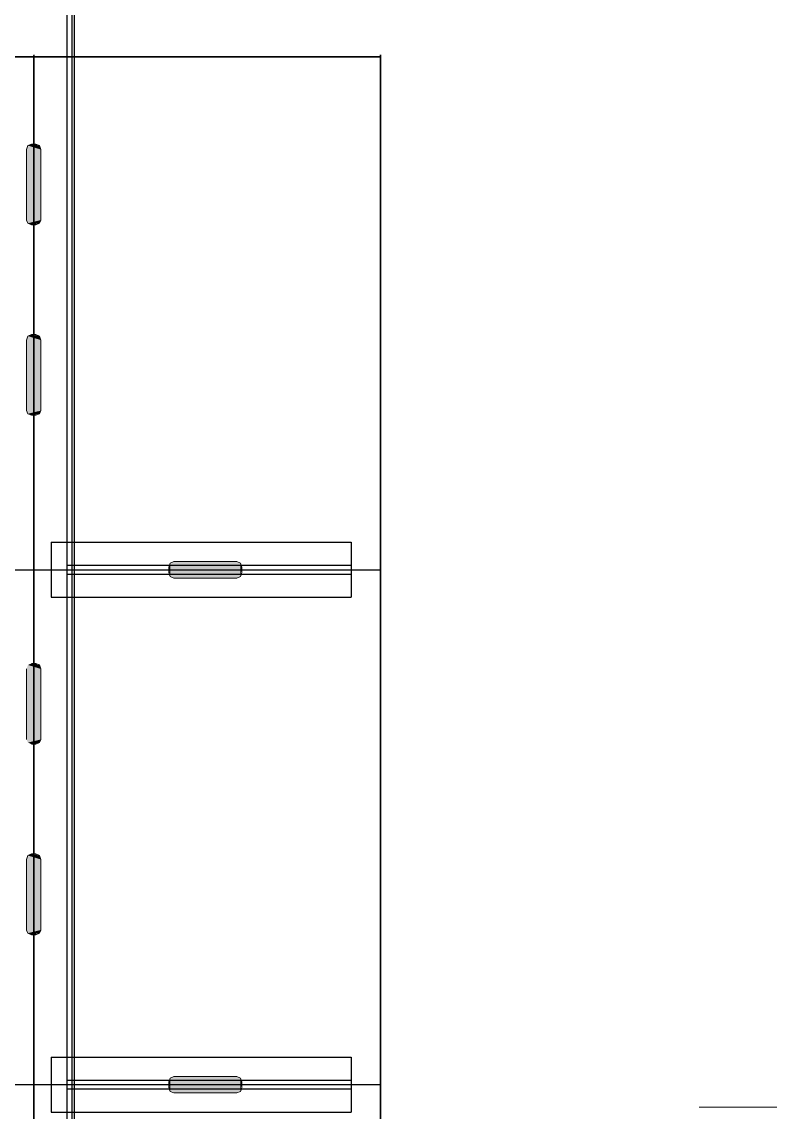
# Model space of a CAD drawing. Header units: inches. Extents: x 11 to 128, y 20 to 108.
# Drawn here: x 20.627 to 21.39, y 82.198 to 83.311 of the extents above; entities that cross this region are included whole.
import ezdxf

# ---------------------------------------------------------------- set-up
doc = ezdxf.new("R2010")
doc.units = ezdxf.units.IN
doc.header["$MEASUREMENT"] = 0
doc.layers.add('1', color=255, linetype='Continuous')
doc.layers.add('PDF10_Geometry', color=7, linetype='Continuous')
doc.layers.add('PDF2_Geometry', color=7, linetype='Continuous', true_color=0x231f20)
doc.layers.add('PDF2_Solid Fills', color=7, linetype='Continuous', true_color=0xffffff)

# ---------------------------------------------------------------- blocks, each defined once
blk = doc.blocks.new('hhh')
at = {"layer": 'PDF10_Geometry', "lineweight": 9}
blk.add_lwpolyline([(217.30462, -17.13441), (216.88282, -17.13441)], dxfattribs=at)

msp = doc.modelspace()

# ---------------------------------------------------------------- linework, layer by layer
at = {"linetype": 'ByBlock'}
for p, q in [((20.6385, 83.2764), (20.6385, 81.0422)), ((20.6385, 83.2764), (20.6385, 81.0422)), ((20.6388, 83.2773), (20.6388, 81.043)), ((20.6388, 83.2773), (20.6388, 81.043)), ((20.6567, 82.7801), (20.9629, 82.7801)), ((20.6567, 82.7801), (20.6567, 82.7238)), ((20.6567, 82.7801), (20.9629, 82.7801)), ((20.6567, 82.7801), (20.6567, 82.7238)), ((20.9629, 82.7801), (20.9629, 82.7238)), ((20.9629, 82.7801), (20.9629, 82.7238)), ((20.6736, 82.7564), (20.9629, 82.7564)), ((20.6736, 82.7564), (20.9629, 82.7564)), ((19.7169, 82.7519), (20.9927, 82.7519)), ((19.7169, 82.7519), (20.9927, 82.7519)), ((20.6736, 82.7474), (20.9629, 82.7474)), ((20.6736, 82.7474), (20.9629, 82.7474)), ((20.6567, 82.7238), (20.9629, 82.7238)), ((20.6567, 82.7238), (20.9629, 82.7238)), ((20.6567, 82.2547), (20.9629, 82.2547)), ((20.6567, 82.2547), (20.6567, 82.1984)), ((20.6567, 82.2547), (20.9629, 82.2547)), ((20.6567, 82.2547), (20.6567, 82.1984)), ((20.9629, 82.2547), (20.9629, 82.1984)), ((20.9629, 82.2547), (20.9629, 82.1984)), ((19.7169, 82.2266), (20.9927, 82.2266)), ((19.7169, 82.2266), (20.9927, 82.2266)), ((20.6736, 82.2311), (20.9629, 82.2311)), ((20.6736, 82.2311), (20.9629, 82.2311)), ((20.6736, 82.2221), (20.9629, 82.2221)), ((20.6736, 82.2221), (20.9629, 82.2221)), ((20.6567, 82.1984), (20.9629, 82.1984)), ((20.6567, 82.1984), (20.9629, 82.1984))]:
    msp.add_line(p, q, dxfattribs=at)
msp.add_open_spline([(18.8053, 84.6769), (20.0288, 84.1572), (22, 83.2806), (26.1359, 81.6811), (29.8667, 80.9072), (34.9249, 80.9072), (38.6448, 80.9225), (41.1241, 80.9071)], degree=3, knots=[0, 0, 0, 0, 3.550687, 7.088547, 10.454406, 13.763203, 20.376363, 20.376363, 20.376363, 20.376363])
msp.add_open_spline([(18.8053, 84.6769), (20.0288, 84.1572), (22, 83.2806), (26.1359, 81.6811), (29.8667, 80.9072), (34.9249, 80.9072), (38.6448, 80.9225), (41.1241, 80.9071)], degree=3, knots=[0, 0, 0, 0, 3.550687, 7.088547, 10.454406, 13.763203, 20.376363, 20.376363, 20.376363, 20.376363])
at = {"layer": '1', "linetype": 'ByBlock'}
for p, q in [((20.673, 81.1428), (20.673, 85.2663)), ((20.6805, 81.1119), (20.6805, 85.2355)), ((20.673, 81.1427), (20.673, 85.037)), ((20.6781, 81.1198), (20.6782, 85.0141)), ((20.673, 81.1428), (20.673, 84.5574)), ((20.6781, 81.1199), (20.6781, 84.5345))]:
    msp.add_line(p, q, dxfattribs=at)
at = {"layer": '1', "linetype": 'ByBlock', "lineweight": 35}
for p, q in [((19.7456, 83.2751), (20.9932, 83.2751)), ((20.9927, 81.1736), (20.9927, 83.2773)), ((20.9927, 81.1736), (20.9927, 83.2773))]:
    msp.add_line(p, q, dxfattribs=at)
at = {"layer": 'PDF2_Geometry', "linetype": 'ByBlock', "lineweight": 18}
for p, q in [((20.6315, 83.1806), (20.633, 83.1846)), ((20.6315, 83.1806), (20.633, 83.1846)), ((20.6315, 83.1086), (20.6315, 83.1806)), ((20.6315, 83.1086), (20.6315, 83.1806)), ((20.633, 83.1846), (20.6366, 83.1862)), ((20.633, 83.1846), (20.6366, 83.1862)), ((20.6366, 83.1862), (20.6409, 83.1862)), ((20.6366, 83.1862), (20.6409, 83.1862)), ((20.6409, 83.1862), (20.6446, 83.1846)), ((20.6409, 83.1862), (20.6446, 83.1846)), ((20.6446, 83.1846), (20.646, 83.1806)), ((20.6446, 83.1846), (20.646, 83.1806)), ((20.646, 83.1806), (20.646, 83.1086)), ((20.646, 83.1806), (20.646, 83.1086)), ((20.6315, 83.1086), (20.633, 83.1054)), ((20.633, 83.1054), (20.6315, 83.1086)), ((20.6315, 83.1086), (20.633, 83.1054)), ((20.633, 83.1054), (20.6315, 83.1086)), ((20.633, 83.1054), (20.6366, 83.1038)), ((20.6366, 83.1038), (20.633, 83.1054)), ((20.633, 83.1054), (20.6366, 83.1038)), ((20.6366, 83.1038), (20.633, 83.1054)), ((20.6409, 83.1038), (20.6366, 83.1038)), ((20.6366, 83.1038), (20.6409, 83.1038)), ((20.6409, 83.1038), (20.6366, 83.1038)), ((20.6366, 83.1038), (20.6409, 83.1038)), ((20.6446, 83.1054), (20.6409, 83.1038)), ((20.6409, 83.1038), (20.6446, 83.1054)), ((20.6446, 83.1054), (20.6409, 83.1038)), ((20.6409, 83.1038), (20.6446, 83.1054)), ((20.646, 83.1086), (20.6446, 83.1054)), ((20.6446, 83.1054), (20.646, 83.1086)), ((20.646, 83.1086), (20.6446, 83.1054)), ((20.6446, 83.1054), (20.646, 83.1086)), ((20.6315, 82.9862), (20.633, 82.9902)), ((20.6315, 82.9862), (20.633, 82.9902)), ((20.633, 82.9902), (20.6366, 82.9918)), ((20.633, 82.9902), (20.6366, 82.9918)), ((20.6366, 82.9918), (20.6409, 82.9918)), ((20.6366, 82.9918), (20.6409, 82.9918)), ((20.6409, 82.9918), (20.6446, 82.9902)), ((20.6409, 82.9918), (20.6446, 82.9902)), ((20.6446, 82.9902), (20.646, 82.9862)), ((20.6446, 82.9902), (20.646, 82.9862)), ((20.6315, 82.9142), (20.6315, 82.9862)), ((20.6315, 82.9142), (20.6315, 82.9862)), ((20.646, 82.9862), (20.646, 82.9142)), ((20.646, 82.9862), (20.646, 82.9142)), ((20.6315, 82.9142), (20.633, 82.911)), ((20.633, 82.911), (20.6315, 82.9142)), ((20.6315, 82.9142), (20.633, 82.911)), ((20.633, 82.911), (20.6315, 82.9142)), ((20.646, 82.9142), (20.6446, 82.911)), ((20.6446, 82.911), (20.646, 82.9142)), ((20.646, 82.9142), (20.6446, 82.911)), ((20.6446, 82.911), (20.646, 82.9142)), ((20.633, 82.911), (20.6366, 82.9094)), ((20.6366, 82.9094), (20.633, 82.911)), ((20.633, 82.911), (20.6366, 82.9094)), ((20.6366, 82.9094), (20.633, 82.911)), ((20.6409, 82.9094), (20.6366, 82.9094)), ((20.6366, 82.9094), (20.6409, 82.9094)), ((20.6409, 82.9094), (20.6366, 82.9094)), ((20.6366, 82.9094), (20.6409, 82.9094)), ((20.6446, 82.911), (20.6409, 82.9094)), ((20.6409, 82.9094), (20.6446, 82.911)), ((20.6446, 82.911), (20.6409, 82.9094)), ((20.6409, 82.9094), (20.6446, 82.911)), ((20.6388, 82.7642), (20.6388, 82.7522)), ((20.6388, 82.7642), (20.6388, 82.7522)), ((20.7782, 82.7586), (20.7767, 82.7546)), ((20.7782, 82.7586), (20.7767, 82.7546)), ((20.7818, 82.7602), (20.7782, 82.7586)), ((20.7818, 82.7602), (20.7782, 82.7586)), ((20.8461, 82.7602), (20.7818, 82.7602)), ((20.8461, 82.7602), (20.7818, 82.7602)), ((20.8498, 82.7586), (20.8461, 82.7602)), ((20.8498, 82.7586), (20.8461, 82.7602)), ((20.8512, 82.7546), (20.8498, 82.7586)), ((20.8512, 82.7546), (20.8498, 82.7586)), ((20.7767, 82.7546), (20.7767, 82.749)), ((20.7767, 82.7546), (20.7767, 82.749)), ((20.7767, 82.749), (20.7782, 82.745)), ((20.7767, 82.749), (20.7782, 82.745)), ((20.7782, 82.745), (20.7818, 82.7434)), ((20.7782, 82.745), (20.7818, 82.7434)), ((20.8461, 82.7434), (20.8498, 82.745)), ((20.8461, 82.7434), (20.8498, 82.745)), ((20.8498, 82.745), (20.8512, 82.749)), ((20.8498, 82.745), (20.8512, 82.749)), ((20.8512, 82.749), (20.8512, 82.7546)), ((20.8512, 82.749), (20.8512, 82.7546)), ((20.7818, 82.7434), (20.8461, 82.7434)), ((20.7818, 82.7434), (20.8461, 82.7434)), ((20.6366, 82.6563), (20.6409, 82.6563)), ((20.6366, 82.6563), (20.6409, 82.6563)), ((20.6409, 82.6563), (20.6446, 82.6547)), ((20.6409, 82.6563), (20.6446, 82.6547)), ((20.6315, 82.5787), (20.6315, 82.6507)), ((20.6315, 82.5787), (20.6315, 82.6507)), ((20.6446, 82.6547), (20.646, 82.6507)), ((20.6446, 82.6547), (20.646, 82.6507)), ((20.646, 82.6507), (20.646, 82.5787)), ((20.646, 82.6507), (20.646, 82.5787)), ((20.646, 82.5787), (20.6446, 82.5755)), ((20.6446, 82.5755), (20.646, 82.5787)), ((20.646, 82.5787), (20.6446, 82.5755)), ((20.6446, 82.5755), (20.646, 82.5787)), ((20.6409, 82.5739), (20.6366, 82.5739)), ((20.6366, 82.5739), (20.6409, 82.5739)), ((20.6409, 82.5739), (20.6366, 82.5739)), ((20.6366, 82.5739), (20.6409, 82.5739)), ((20.6446, 82.5755), (20.6409, 82.5739)), ((20.6409, 82.5739), (20.6446, 82.5755)), ((20.6446, 82.5755), (20.6409, 82.5739)), ((20.6409, 82.5739), (20.6446, 82.5755)), ((20.6315, 82.4563), (20.633, 82.4603)), ((20.6315, 82.4563), (20.633, 82.4603)), ((20.6315, 82.3843), (20.6315, 82.4563)), ((20.6315, 82.3843), (20.6315, 82.4563)), ((20.633, 82.4603), (20.6366, 82.4619)), ((20.633, 82.4603), (20.6366, 82.4619)), ((20.6366, 82.4619), (20.6409, 82.4619)), ((20.6366, 82.4619), (20.6409, 82.4619)), ((20.6409, 82.4619), (20.6446, 82.4603)), ((20.6409, 82.4619), (20.6446, 82.4603)), ((20.6446, 82.4603), (20.646, 82.4563)), ((20.6446, 82.4603), (20.646, 82.4563)), ((20.646, 82.4563), (20.646, 82.3843)), ((20.646, 82.4563), (20.646, 82.3843)), ((20.6315, 82.3843), (20.633, 82.3811)), ((20.633, 82.3811), (20.6315, 82.3843)), ((20.6315, 82.3843), (20.633, 82.3811)), ((20.633, 82.3811), (20.6315, 82.3843)), ((20.633, 82.3811), (20.6366, 82.3795)), ((20.6366, 82.3795), (20.633, 82.3811)), ((20.633, 82.3811), (20.6366, 82.3795)), ((20.6366, 82.3795), (20.633, 82.3811)), ((20.6409, 82.3795), (20.6366, 82.3795)), ((20.6366, 82.3795), (20.6409, 82.3795)), ((20.6409, 82.3795), (20.6366, 82.3795)), ((20.6366, 82.3795), (20.6409, 82.3795)), ((20.6446, 82.3811), (20.6409, 82.3795)), ((20.6409, 82.3795), (20.6446, 82.3811)), ((20.6446, 82.3811), (20.6409, 82.3795)), ((20.6409, 82.3795), (20.6446, 82.3811)), ((20.646, 82.3843), (20.6446, 82.3811)), ((20.6446, 82.3811), (20.646, 82.3843)), ((20.646, 82.3843), (20.6446, 82.3811)), ((20.6446, 82.3811), (20.646, 82.3843)), ((20.7782, 82.2333), (20.7767, 82.2293)), ((20.7782, 82.2333), (20.7767, 82.2293)), ((20.7818, 82.2349), (20.7782, 82.2333)), ((20.7818, 82.2349), (20.7782, 82.2333)), ((20.8461, 82.2349), (20.7818, 82.2349)), ((20.8461, 82.2349), (20.7818, 82.2349)), ((20.8498, 82.2333), (20.8461, 82.2349)), ((20.8498, 82.2333), (20.8461, 82.2349)), ((20.8512, 82.2293), (20.8498, 82.2333)), ((20.8512, 82.2293), (20.8498, 82.2333)), ((20.7767, 82.2293), (20.7767, 82.2237)), ((20.7767, 82.2293), (20.7767, 82.2237)), ((20.7767, 82.2237), (20.7782, 82.2197)), ((20.7767, 82.2237), (20.7782, 82.2197)), ((20.8498, 82.2197), (20.8512, 82.2237)), ((20.8498, 82.2197), (20.8512, 82.2237)), ((20.8512, 82.2237), (20.8512, 82.2293)), ((20.8512, 82.2237), (20.8512, 82.2293)), ((20.7782, 82.2197), (20.7818, 82.2181)), ((20.7782, 82.2197), (20.7818, 82.2181)), ((20.7818, 82.2181), (20.8461, 82.2181)), ((20.7818, 82.2181), (20.8461, 82.2181)), ((20.8461, 82.2181), (20.8498, 82.2197)), ((20.8461, 82.2181), (20.8498, 82.2197))]:
    msp.add_line(p, q, dxfattribs=at)
at = {"layer": 'PDF2_Geometry', "linetype": 'ByBlock', "lineweight": 9}
for p, q in [((20.7774, 82.7466), (20.7782, 82.745)), ((20.7782, 82.745), (20.7774, 82.7466)), ((20.7774, 82.7466), (20.7774, 82.7466)), ((20.7774, 82.7466), (20.7782, 82.745)), ((20.7782, 82.745), (20.7774, 82.7466)), ((20.7774, 82.7466), (20.7774, 82.7466)), ((20.8505, 82.7466), (20.8498, 82.745)), ((20.8498, 82.745), (20.8505, 82.7466)), ((20.8505, 82.7466), (20.8498, 82.745)), ((20.8498, 82.745), (20.8505, 82.7466)), ((20.8505, 82.7466), (20.8505, 82.7466)), ((20.8505, 82.7466), (20.8505, 82.7466)), ((20.7774, 82.2213), (20.7782, 82.2197)), ((20.7782, 82.2197), (20.7774, 82.2213)), ((20.7774, 82.2213), (20.7774, 82.2213)), ((20.7774, 82.2213), (20.7782, 82.2197)), ((20.7782, 82.2197), (20.7774, 82.2213)), ((20.7774, 82.2213), (20.7774, 82.2213)), ((20.8505, 82.2213), (20.8498, 82.2197)), ((20.8498, 82.2197), (20.8505, 82.2213)), ((20.8505, 82.2213), (20.8498, 82.2197)), ((20.8498, 82.2197), (20.8505, 82.2213)), ((20.8505, 82.2213), (20.8505, 82.2213)), ((20.8505, 82.2213), (20.8505, 82.2213))]:
    msp.add_line(p, q, dxfattribs=at)
at = {"layer": 'PDF2_Solid Fills', "linetype": 'ByBlock', "transparency": 33554559}
for points in [[(20.6315, 83.1806), (20.633, 83.1846), (20.646, 83.1806)], [(20.6315, 83.1806), (20.633, 83.1846), (20.646, 83.1806)], [(20.6315, 83.1086), (20.6315, 83.1806), (20.646, 83.1086)], [(20.6315, 83.1806), (20.646, 83.1086), (20.646, 83.1806)], [(20.6315, 83.1086), (20.6315, 83.1806), (20.646, 83.1086)], [(20.6315, 83.1806), (20.646, 83.1086), (20.646, 83.1806)], [(20.633, 83.1846), (20.6366, 83.1862), (20.6409, 83.1862)], [(20.6446, 83.1846), (20.633, 83.1846), (20.6366, 83.1862)], [(20.633, 83.1846), (20.6366, 83.1862), (20.6366, 83.1862)], [(20.633, 83.1846), (20.6366, 83.1862), (20.6409, 83.1862)], [(20.6446, 83.1846), (20.633, 83.1846), (20.6366, 83.1862)], [(20.633, 83.1846), (20.6366, 83.1862), (20.6366, 83.1862)], [(20.633, 83.1846), (20.646, 83.1806), (20.6446, 83.1846)], [(20.633, 83.1846), (20.646, 83.1806), (20.6446, 83.1846)], [(20.6446, 83.1846), (20.6446, 83.1846), (20.6366, 83.1862)], [(20.6446, 83.1846), (20.6446, 83.1846), (20.6366, 83.1862)], [(20.6402, 83.1854), (20.6417, 83.1846), (20.6388, 83.1854)], [(20.6402, 83.1854), (20.6417, 83.1846), (20.6388, 83.1854)], [(20.6424, 83.1854), (20.6409, 83.1862), (20.6402, 83.1854)], [(20.6424, 83.1854), (20.6409, 83.1862), (20.6402, 83.1854)], [(20.6417, 83.1854), (20.6402, 83.1854), (20.6417, 83.1846)], [(20.6417, 83.1854), (20.6402, 83.1854), (20.6417, 83.1846)], [(20.6417, 83.1854), (20.6402, 83.1854), (20.6417, 83.1846)], [(20.6417, 83.1854), (20.6402, 83.1854), (20.6417, 83.1846)], [(20.6409, 83.1862), (20.6446, 83.1846), (20.6446, 83.1846)], [(20.6409, 83.1862), (20.6446, 83.1846), (20.6446, 83.1846)], [(20.6424, 83.1854), (20.6446, 83.1846), (20.6431, 83.1854)], [(20.6424, 83.1854), (20.6446, 83.1846), (20.6431, 83.1854)], [(20.6315, 83.1086), (20.633, 83.1054), (20.646, 83.1086)], [(20.6315, 83.1086), (20.633, 83.1054), (20.646, 83.1086)], [(20.633, 83.1054), (20.646, 83.1086), (20.6446, 83.1054)], [(20.633, 83.1054), (20.646, 83.1086), (20.6446, 83.1054)], [(20.633, 83.1054), (20.6366, 83.1038), (20.6409, 83.1038)], [(20.6446, 83.1054), (20.633, 83.1054), (20.6366, 83.1038)], [(20.633, 83.1054), (20.6366, 83.1038), (20.6366, 83.1038)], [(20.633, 83.1054), (20.6366, 83.1038), (20.6409, 83.1038)], [(20.6446, 83.1054), (20.633, 83.1054), (20.6366, 83.1038)], [(20.633, 83.1054), (20.6366, 83.1038), (20.6366, 83.1038)], [(20.6446, 83.1054), (20.6446, 83.1054), (20.6366, 83.1038)], [(20.6446, 83.1054), (20.6446, 83.1054), (20.6366, 83.1038)], [(20.6417, 83.1046), (20.6388, 83.1038), (20.6402, 83.1046)], [(20.6417, 83.1046), (20.6388, 83.1038), (20.6402, 83.1046)], [(20.6424, 83.1046), (20.6409, 83.1038), (20.6402, 83.1046)], [(20.6424, 83.1046), (20.6409, 83.1038), (20.6402, 83.1046)], [(20.6409, 83.1038), (20.6446, 83.1054), (20.6446, 83.1054)], [(20.6409, 83.1038), (20.6446, 83.1054), (20.6446, 83.1054)], [(20.6424, 83.1046), (20.6446, 83.1054), (20.6431, 83.1046)], [(20.6424, 83.1046), (20.6446, 83.1054), (20.6431, 83.1046)], [(20.6315, 82.9862), (20.633, 82.9902), (20.646, 82.9862)], [(20.6315, 82.9862), (20.633, 82.9902), (20.646, 82.9862)], [(20.633, 82.9902), (20.6366, 82.9918), (20.6409, 82.9918)], [(20.6446, 82.9902), (20.633, 82.9902), (20.6366, 82.9918)], [(20.633, 82.9902), (20.6366, 82.9918), (20.6366, 82.9918)], [(20.633, 82.9902), (20.6366, 82.9918), (20.6409, 82.9918)], [(20.6446, 82.9902), (20.633, 82.9902), (20.6366, 82.9918)], [(20.633, 82.9902), (20.6366, 82.9918), (20.6366, 82.9918)], [(20.633, 82.9902), (20.646, 82.9862), (20.6446, 82.9902)], [(20.633, 82.9902), (20.646, 82.9862), (20.6446, 82.9902)], [(20.6446, 82.9902), (20.6446, 82.9902), (20.6366, 82.9918)], [(20.6446, 82.9902), (20.6446, 82.9902), (20.6366, 82.9918)], [(20.6402, 82.991), (20.6417, 82.9902), (20.6388, 82.991)], [(20.6402, 82.991), (20.6417, 82.9902), (20.6388, 82.991)], [(20.6424, 82.991), (20.6409, 82.9918), (20.6402, 82.991)], [(20.6424, 82.991), (20.6409, 82.9918), (20.6402, 82.991)], [(20.6417, 82.991), (20.6402, 82.991), (20.6417, 82.9902)], [(20.6417, 82.991), (20.6402, 82.991), (20.6417, 82.9902)], [(20.6417, 82.991), (20.6402, 82.991), (20.6417, 82.9902)], [(20.6417, 82.991), (20.6402, 82.991), (20.6417, 82.9902)], [(20.6409, 82.9918), (20.6446, 82.9902), (20.6446, 82.9902)], [(20.6409, 82.9918), (20.6446, 82.9902), (20.6446, 82.9902)], [(20.6424, 82.991), (20.6446, 82.9902), (20.6431, 82.991)], [(20.6424, 82.991), (20.6446, 82.9902), (20.6431, 82.991)], [(20.6315, 82.9142), (20.6315, 82.9862), (20.646, 82.9142)], [(20.6315, 82.9862), (20.646, 82.9142), (20.646, 82.9862)], [(20.6315, 82.9142), (20.6315, 82.9862), (20.646, 82.9142)], [(20.6315, 82.9862), (20.646, 82.9142), (20.646, 82.9862)], [(20.6315, 82.9142), (20.633, 82.911), (20.646, 82.9142)], [(20.6315, 82.9142), (20.633, 82.911), (20.646, 82.9142)], [(20.633, 82.911), (20.646, 82.9142), (20.6446, 82.911)], [(20.633, 82.911), (20.646, 82.9142), (20.6446, 82.911)], [(20.633, 82.911), (20.6366, 82.9094), (20.6409, 82.9094)], [(20.6446, 82.911), (20.633, 82.911), (20.6366, 82.9094)], [(20.633, 82.911), (20.6366, 82.9094), (20.6366, 82.9094)], [(20.633, 82.911), (20.6366, 82.9094), (20.6409, 82.9094)], [(20.6446, 82.911), (20.633, 82.911), (20.6366, 82.9094)], [(20.633, 82.911), (20.6366, 82.9094), (20.6366, 82.9094)], [(20.6446, 82.911), (20.6446, 82.911), (20.6366, 82.9094)], [(20.6446, 82.911), (20.6446, 82.911), (20.6366, 82.9094)], [(20.6417, 82.9102), (20.6388, 82.9094), (20.6402, 82.9102)], [(20.6417, 82.9102), (20.6388, 82.9094), (20.6402, 82.9102)], [(20.6424, 82.9102), (20.6409, 82.9094), (20.6402, 82.9102)], [(20.6424, 82.9102), (20.6409, 82.9094), (20.6402, 82.9102)], [(20.6409, 82.9094), (20.6446, 82.911), (20.6446, 82.911)], [(20.6409, 82.9094), (20.6446, 82.911), (20.6446, 82.911)], [(20.6424, 82.9102), (20.6446, 82.911), (20.6431, 82.9102)], [(20.6424, 82.9102), (20.6446, 82.911), (20.6431, 82.9102)], [(20.7782, 82.745), (20.7782, 82.7586), (20.7767, 82.7546)], [(20.7782, 82.7586), (20.7767, 82.7546), (20.7767, 82.7546)], [(20.7782, 82.7586), (20.7767, 82.7546), (20.7767, 82.749)], [(20.7782, 82.745), (20.7782, 82.7586), (20.7767, 82.7546)], [(20.7782, 82.7586), (20.7767, 82.7546), (20.7767, 82.7546)], [(20.7782, 82.7586), (20.7767, 82.7546), (20.7767, 82.749)], [(20.7818, 82.7602), (20.7782, 82.7586), (20.7818, 82.7434)], [(20.7818, 82.7602), (20.7782, 82.7586), (20.7818, 82.7434)], [(20.7782, 82.7586), (20.7818, 82.7434), (20.7782, 82.745)], [(20.7782, 82.7586), (20.7818, 82.7434), (20.7782, 82.745)], [(20.7818, 82.7602), (20.8461, 82.7602), (20.7818, 82.7434)], [(20.8461, 82.7602), (20.7818, 82.7434), (20.8461, 82.7434)], [(20.7818, 82.7602), (20.8461, 82.7602), (20.7818, 82.7434)], [(20.8461, 82.7602), (20.7818, 82.7434), (20.8461, 82.7434)], [(20.8461, 82.7602), (20.8498, 82.7586), (20.8461, 82.7434)], [(20.8461, 82.7602), (20.8498, 82.7586), (20.8461, 82.7434)], [(20.8498, 82.7586), (20.8461, 82.7434), (20.8498, 82.745)], [(20.8498, 82.7586), (20.8461, 82.7434), (20.8498, 82.745)], [(20.8498, 82.745), (20.8498, 82.7586), (20.8512, 82.7546)], [(20.8498, 82.7586), (20.8512, 82.7546), (20.8512, 82.7546)], [(20.8498, 82.7586), (20.8512, 82.7546), (20.8512, 82.749)], [(20.8498, 82.745), (20.8498, 82.7586), (20.8512, 82.7546)], [(20.8498, 82.7586), (20.8512, 82.7546), (20.8512, 82.7546)], [(20.8498, 82.7586), (20.8512, 82.7546), (20.8512, 82.749)], [(20.7782, 82.745), (20.7782, 82.745), (20.7767, 82.7546)], [(20.7782, 82.745), (20.7782, 82.745), (20.7767, 82.7546)], [(20.7774, 82.7466), (20.7767, 82.749), (20.7774, 82.7498)], [(20.7774, 82.7466), (20.7767, 82.749), (20.7774, 82.7498)], [(20.7767, 82.749), (20.7782, 82.745), (20.7782, 82.745)], [(20.7767, 82.749), (20.7782, 82.745), (20.7782, 82.745)], [(20.8498, 82.745), (20.8498, 82.745), (20.8512, 82.7546)], [(20.8498, 82.745), (20.8498, 82.745), (20.8512, 82.7546)], [(20.8512, 82.749), (20.8498, 82.745), (20.8498, 82.745)], [(20.8512, 82.749), (20.8498, 82.745), (20.8498, 82.745)], [(20.8505, 82.7466), (20.8512, 82.749), (20.8505, 82.7498)], [(20.8505, 82.7466), (20.8512, 82.749), (20.8505, 82.7498)], [(20.633, 82.6547), (20.6366, 82.6563), (20.6409, 82.6563)], [(20.6446, 82.6547), (20.633, 82.6547), (20.6366, 82.6563)], [(20.633, 82.6547), (20.6366, 82.6563), (20.6409, 82.6563)], [(20.6446, 82.6547), (20.633, 82.6547), (20.6366, 82.6563)], [(20.6446, 82.6547), (20.6446, 82.6547), (20.6366, 82.6563)], [(20.6446, 82.6547), (20.6446, 82.6547), (20.6366, 82.6563)], [(20.6402, 82.6555), (20.6417, 82.6547), (20.6388, 82.6555)], [(20.6402, 82.6555), (20.6417, 82.6547), (20.6388, 82.6555)], [(20.6424, 82.6555), (20.6409, 82.6563), (20.6402, 82.6555)], [(20.6424, 82.6555), (20.6409, 82.6563), (20.6402, 82.6555)], [(20.6417, 82.6555), (20.6402, 82.6555), (20.6417, 82.6547)], [(20.6417, 82.6555), (20.6402, 82.6555), (20.6417, 82.6547)], [(20.6417, 82.6555), (20.6402, 82.6555), (20.6417, 82.6547)], [(20.6417, 82.6555), (20.6402, 82.6555), (20.6417, 82.6547)], [(20.6409, 82.6563), (20.6446, 82.6547), (20.6446, 82.6547)], [(20.6409, 82.6563), (20.6446, 82.6547), (20.6446, 82.6547)], [(20.6424, 82.6555), (20.6446, 82.6547), (20.6431, 82.6555)], [(20.6424, 82.6555), (20.6446, 82.6547), (20.6431, 82.6555)], [(20.6315, 82.6507), (20.633, 82.6547), (20.646, 82.6507)], [(20.6315, 82.6507), (20.633, 82.6547), (20.646, 82.6507)], [(20.6315, 82.5787), (20.6315, 82.6507), (20.646, 82.5787)], [(20.6315, 82.6507), (20.646, 82.5787), (20.646, 82.6507)], [(20.6315, 82.5787), (20.6315, 82.6507), (20.646, 82.5787)], [(20.6315, 82.6507), (20.646, 82.5787), (20.646, 82.6507)], [(20.633, 82.6547), (20.646, 82.6507), (20.6446, 82.6547)], [(20.633, 82.6547), (20.646, 82.6507), (20.6446, 82.6547)], [(20.6315, 82.5787), (20.633, 82.5755), (20.646, 82.5787)], [(20.6315, 82.5787), (20.633, 82.5755), (20.646, 82.5787)], [(20.633, 82.5755), (20.646, 82.5787), (20.6446, 82.5755)], [(20.633, 82.5755), (20.646, 82.5787), (20.6446, 82.5755)], [(20.633, 82.5755), (20.6366, 82.5739), (20.6409, 82.5739)], [(20.6446, 82.5755), (20.633, 82.5755), (20.6366, 82.5739)], [(20.633, 82.5755), (20.6366, 82.5739), (20.6409, 82.5739)], [(20.6446, 82.5755), (20.633, 82.5755), (20.6366, 82.5739)], [(20.6446, 82.5755), (20.6446, 82.5755), (20.6366, 82.5739)], [(20.6446, 82.5755), (20.6446, 82.5755), (20.6366, 82.5739)], [(20.6417, 82.5747), (20.6388, 82.5739), (20.6402, 82.5747)], [(20.6417, 82.5747), (20.6388, 82.5739), (20.6402, 82.5747)], [(20.6424, 82.5747), (20.6409, 82.5739), (20.6402, 82.5747)], [(20.6424, 82.5747), (20.6409, 82.5739), (20.6402, 82.5747)], [(20.6409, 82.5739), (20.6446, 82.5755), (20.6446, 82.5755)], [(20.6409, 82.5739), (20.6446, 82.5755), (20.6446, 82.5755)], [(20.6424, 82.5747), (20.6446, 82.5755), (20.6431, 82.5747)], [(20.6424, 82.5747), (20.6446, 82.5755), (20.6431, 82.5747)], [(20.6315, 82.4563), (20.633, 82.4603), (20.646, 82.4563)], [(20.6315, 82.4563), (20.633, 82.4603), (20.646, 82.4563)], [(20.6315, 82.3843), (20.6315, 82.4563), (20.646, 82.3843)], [(20.6315, 82.4563), (20.646, 82.3843), (20.646, 82.4563)], [(20.6315, 82.3843), (20.6315, 82.4563), (20.646, 82.3843)], [(20.6315, 82.4563), (20.646, 82.3843), (20.646, 82.4563)], [(20.633, 82.4603), (20.6366, 82.4619), (20.6409, 82.4619)], [(20.6446, 82.4603), (20.633, 82.4603), (20.6366, 82.4619)], [(20.633, 82.4603), (20.6366, 82.4619), (20.6366, 82.4619)], [(20.633, 82.4603), (20.6366, 82.4619), (20.6409, 82.4619)], [(20.6446, 82.4603), (20.633, 82.4603), (20.6366, 82.4619)], [(20.633, 82.4603), (20.6366, 82.4619), (20.6366, 82.4619)], [(20.633, 82.4603), (20.646, 82.4563), (20.6446, 82.4603)], [(20.633, 82.4603), (20.646, 82.4563), (20.6446, 82.4603)], [(20.6446, 82.4603), (20.6446, 82.4603), (20.6366, 82.4619)], [(20.6446, 82.4603), (20.6446, 82.4603), (20.6366, 82.4619)], [(20.6402, 82.4611), (20.6417, 82.4603), (20.6388, 82.4611)], [(20.6402, 82.4611), (20.6417, 82.4603), (20.6388, 82.4611)], [(20.6424, 82.4611), (20.6409, 82.4619), (20.6402, 82.4611)], [(20.6424, 82.4611), (20.6409, 82.4619), (20.6402, 82.4611)], [(20.6417, 82.4611), (20.6402, 82.4611), (20.6417, 82.4603)], [(20.6417, 82.4611), (20.6402, 82.4611), (20.6417, 82.4603)], [(20.6417, 82.4611), (20.6402, 82.4611), (20.6417, 82.4603)], [(20.6417, 82.4611), (20.6402, 82.4611), (20.6417, 82.4603)], [(20.6409, 82.4619), (20.6446, 82.4603), (20.6446, 82.4603)], [(20.6409, 82.4619), (20.6446, 82.4603), (20.6446, 82.4603)], [(20.6424, 82.4611), (20.6446, 82.4603), (20.6431, 82.4611)], [(20.6424, 82.4611), (20.6446, 82.4603), (20.6431, 82.4611)], [(20.6315, 82.3843), (20.633, 82.3811), (20.646, 82.3843)], [(20.6315, 82.3843), (20.633, 82.3811), (20.646, 82.3843)], [(20.633, 82.3811), (20.646, 82.3843), (20.6446, 82.3811)], [(20.633, 82.3811), (20.646, 82.3843), (20.6446, 82.3811)], [(20.633, 82.3811), (20.6366, 82.3795), (20.6409, 82.3795)], [(20.6446, 82.3811), (20.633, 82.3811), (20.6366, 82.3795)], [(20.633, 82.3811), (20.6366, 82.3795), (20.6366, 82.3795)], [(20.633, 82.3811), (20.6366, 82.3795), (20.6409, 82.3795)], [(20.6446, 82.3811), (20.633, 82.3811), (20.6366, 82.3795)], [(20.633, 82.3811), (20.6366, 82.3795), (20.6366, 82.3795)], [(20.6446, 82.3811), (20.6446, 82.3811), (20.6366, 82.3795)], [(20.6446, 82.3811), (20.6446, 82.3811), (20.6366, 82.3795)], [(20.6417, 82.3803), (20.6388, 82.3795), (20.6402, 82.3803)], [(20.6417, 82.3803), (20.6388, 82.3795), (20.6402, 82.3803)], [(20.6424, 82.3803), (20.6409, 82.3795), (20.6402, 82.3803)], [(20.6424, 82.3803), (20.6409, 82.3795), (20.6402, 82.3803)], [(20.6409, 82.3795), (20.6446, 82.3811), (20.6446, 82.3811)], [(20.6409, 82.3795), (20.6446, 82.3811), (20.6446, 82.3811)], [(20.6424, 82.3803), (20.6446, 82.3811), (20.6431, 82.3803)], [(20.6424, 82.3803), (20.6446, 82.3811), (20.6431, 82.3803)], [(20.7782, 82.2197), (20.7782, 82.2333), (20.7767, 82.2293)], [(20.7782, 82.2333), (20.7767, 82.2293), (20.7767, 82.2293)], [(20.7782, 82.2333), (20.7767, 82.2293), (20.7767, 82.2237)], [(20.7782, 82.2197), (20.7782, 82.2333), (20.7767, 82.2293)], [(20.7782, 82.2333), (20.7767, 82.2293), (20.7767, 82.2293)], [(20.7782, 82.2333), (20.7767, 82.2293), (20.7767, 82.2237)], [(20.7818, 82.2349), (20.7782, 82.2333), (20.7818, 82.2181)], [(20.7818, 82.2349), (20.7782, 82.2333), (20.7818, 82.2181)], [(20.7782, 82.2333), (20.7818, 82.2181), (20.7782, 82.2197)], [(20.7782, 82.2333), (20.7818, 82.2181), (20.7782, 82.2197)], [(20.7818, 82.2349), (20.8461, 82.2349), (20.7818, 82.2181)], [(20.8461, 82.2349), (20.7818, 82.2181), (20.8461, 82.2181)], [(20.7818, 82.2349), (20.8461, 82.2349), (20.7818, 82.2181)], [(20.8461, 82.2349), (20.7818, 82.2181), (20.8461, 82.2181)], [(20.8461, 82.2349), (20.8498, 82.2333), (20.8461, 82.2181)], [(20.8461, 82.2349), (20.8498, 82.2333), (20.8461, 82.2181)], [(20.8498, 82.2333), (20.8461, 82.2181), (20.8498, 82.2197)], [(20.8498, 82.2333), (20.8461, 82.2181), (20.8498, 82.2197)], [(20.8498, 82.2197), (20.8498, 82.2333), (20.8512, 82.2293)], [(20.8498, 82.2333), (20.8512, 82.2293), (20.8512, 82.2293)], [(20.8498, 82.2333), (20.8512, 82.2293), (20.8512, 82.2237)], [(20.8498, 82.2197), (20.8498, 82.2333), (20.8512, 82.2293)], [(20.8498, 82.2333), (20.8512, 82.2293), (20.8512, 82.2293)], [(20.8498, 82.2333), (20.8512, 82.2293), (20.8512, 82.2237)], [(20.7782, 82.2197), (20.7782, 82.2197), (20.7767, 82.2293)], [(20.7782, 82.2197), (20.7782, 82.2197), (20.7767, 82.2293)], [(20.7774, 82.2213), (20.7767, 82.2237), (20.7774, 82.2245)], [(20.7774, 82.2213), (20.7767, 82.2237), (20.7774, 82.2245)], [(20.7767, 82.2237), (20.7782, 82.2197), (20.7782, 82.2197)], [(20.7767, 82.2237), (20.7782, 82.2197), (20.7782, 82.2197)], [(20.8498, 82.2197), (20.8498, 82.2197), (20.8512, 82.2293)], [(20.8498, 82.2197), (20.8498, 82.2197), (20.8512, 82.2293)], [(20.8512, 82.2237), (20.8498, 82.2197), (20.8498, 82.2197)], [(20.8512, 82.2237), (20.8498, 82.2197), (20.8498, 82.2197)], [(20.8505, 82.2213), (20.8512, 82.2237), (20.8505, 82.2245)], [(20.8505, 82.2213), (20.8512, 82.2237), (20.8505, 82.2245)]]:
    msp.add_solid(points, dxfattribs=at)

# ---------------------------------------------------------------- block references
at = {"xscale": 1.125, "yscale": 1.125, "zscale": 1.125}
msp.add_blockref('hhh', (-222.6755, 101.4799), dxfattribs=at)

doc.saveas('drawing.dxf')
